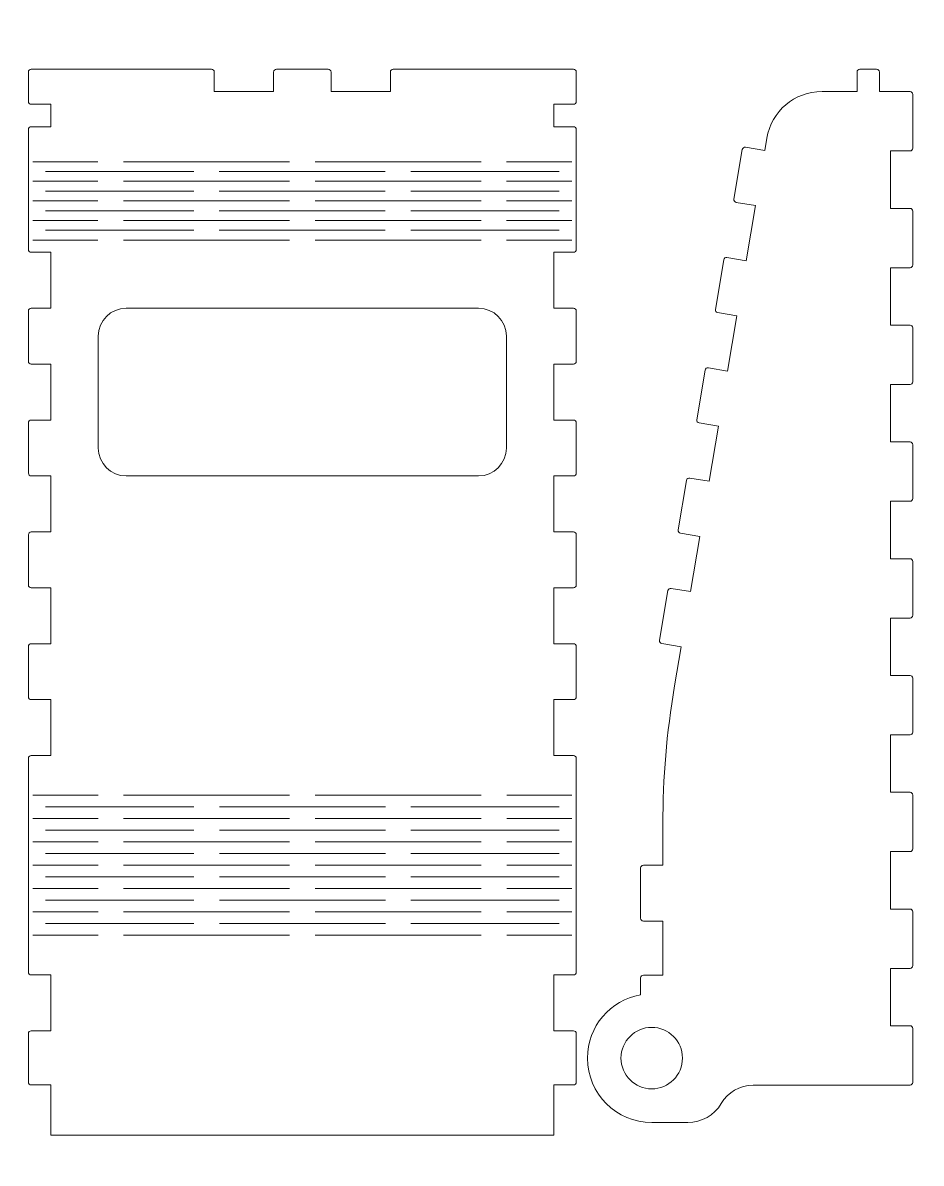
# Model space of a CAD drawing. Header units: millimetres. Extents: x -1099 to 2075, y -1295 to 1553.
# Drawn here: x 1694.4 to 1855.1, y -972.3 to -768.4 of the extents above; entities that cross this region are included whole.
import ezdxf

# ---------------------------------------------------------------- set-up
doc = ezdxf.new("R2010")
doc.units = ezdxf.units.MM
doc.header["$MEASUREMENT"] = 0
doc.layers.add('layer 1', color=7, linetype='Continuous')

msp = doc.modelspace()

# ---------------------------------------------------------------- linework, layer by layer
at = {"layer": 'layer 1', "color": 250, "lineweight": 9}
for points, knots in [([(725, -464.9999), (725, -464.9999), (2075, -464.9999), (2075, -464.9999), (2075, -464.9999), (2075, -464.9999), (2075, -1294.9999), (2075, -1294.9999), (2075, -1294.9999), (2075, -1294.9999), (725, -1294.9999), (725, -1294.9999), (725, -1294.9999), (725, -1294.9999), (725, -464.9999), (725, -464.9999)], [0, 0, 0, 0, 0.2, 0.2, 0.2, 0.2, 0.4, 0.4, 0.4, 0.4, 0.6, 0.6, 0.6, 0.6, 1, 1, 1, 1]), ([(1793.3946, -828.9214), (1793.3946, -829.1963), (1793.1695, -829.4213), (1792.8946, -829.4213), (1792.8946, -829.4213), (1792.8946, -829.4213), (1789.4008, -829.4213), (1789.4008, -829.4213), (1789.4008, -829.4213), (1789.4008, -829.4213), (1789.4006, -839.421), (1789.4006, -839.421), (1789.4006, -839.421), (1789.4006, -839.421), (1792.9012, -839.421), (1792.9012, -839.421), (1792.9012, -839.421), (1793.1766, -839.421), (1793.4012, -839.6461), (1793.4012, -839.9211), (1793.4012, -839.9211), (1793.4012, -839.9211), (1793.3991, -848.921), (1793.3991, -848.921), (1793.3991, -848.921), (1793.3991, -849.1959), (1793.174, -849.4209), (1792.8991, -849.4209), (1792.8991, -849.4209), (1792.8991, -849.4209), (1789.4004, -849.4209), (1789.4004, -849.4209), (1789.4004, -849.4209), (1789.4004, -849.4209), (1789.4002, -859.4207), (1789.4002, -859.4207), (1789.4002, -859.4207), (1789.4002, -859.4207), (1792.8991, -859.4207), (1792.8991, -859.4207), (1792.8991, -859.4207), (1793.1745, -859.4207), (1793.399, -859.6456), (1793.3991, -859.9206), (1793.3991, -859.9206), (1793.3991, -859.9206), (1793.4012, -868.9206), (1793.4012, -868.9206), (1793.4012, -868.9206), (1793.4013, -869.1955), (1793.1761, -869.4207), (1792.9012, -869.4207), (1792.9012, -869.4207), (1792.9012, -869.4207), (1789.3999, -869.4207), (1789.3999, -869.4207), (1789.3999, -869.4207), (1789.3999, -869.4207), (1789.3997, -879.4204), (1789.3997, -879.4204), (1789.3997, -879.4204), (1789.3997, -879.4204), (1792.899, -879.4204), (1792.899, -879.4204), (1792.899, -879.4204), (1793.1744, -879.4204), (1793.399, -879.6456), (1793.399, -879.9204), (1793.399, -879.9204), (1793.399, -879.9204), (1793.399, -888.9202), (1793.399, -888.9202), (1793.399, -888.9202), (1793.399, -889.195), (1793.1738, -889.4202), (1792.899, -889.4202), (1792.899, -889.4202), (1792.899, -889.4202), (1789.3995, -889.4202), (1789.3995, -889.4202), (1789.3995, -889.4202), (1789.3995, -889.4202), (1789.3993, -899.42), (1789.3993, -899.42), (1789.3993, -899.42), (1789.3993, -899.42), (1792.9013, -899.42), (1792.9013, -899.42), (1792.9013, -899.42), (1793.1767, -899.42), (1793.4013, -899.6453), (1793.4013, -899.92), (1793.4013, -899.92), (1793.4013, -899.92), (1793.4013, -938.1443), (1793.4013, -938.1443), (1793.4013, -938.1443), (1793.4013, -938.419), (1793.176, -938.6443), (1792.9013, -938.6443), (1792.9013, -938.6443), (1792.9013, -938.6443), (1789.4013, -938.6443), (1789.4013, -938.6443), (1789.4013, -938.6443), (1789.4013, -938.6443), (1789.4013, -948.6443), (1789.4013, -948.6443), (1789.4013, -948.6443), (1789.4013, -948.6443), (1792.9013, -948.6443), (1792.9013, -948.6443), (1792.9013, -948.6443), (1793.1767, -948.6443), (1793.4013, -948.8693), (1793.4013, -949.1443), (1793.4013, -949.1443), (1793.4013, -949.1443), (1793.4013, -957.811), (1793.4013, -957.811), (1793.4013, -957.811), (1793.4013, -958.086), (1793.1763, -958.311), (1792.9013, -958.311), (1792.9013, -958.311), (1792.9013, -958.311), (1789.4013, -958.311), (1789.4013, -958.311), (1789.4013, -958.311), (1789.4013, -958.311), (1789.4013, -967.311), (1789.4013, -967.311), (1789.4013, -967.311), (1789.4013, -967.311), (1699.4013, -967.311), (1699.4013, -967.311), (1699.4013, -967.311), (1699.4013, -967.311), (1699.4013, -958.311), (1699.4013, -958.311), (1699.4013, -958.311), (1699.4013, -958.311), (1695.9013, -958.311), (1695.9013, -958.311), (1695.9013, -958.311), (1695.6263, -958.311), (1695.4013, -958.0864), (1695.4013, -957.811), (1695.4013, -957.811), (1695.4013, -957.811), (1695.4013, -949.1443), (1695.4013, -949.1443), (1695.4013, -949.1443), (1695.4013, -948.8689), (1695.6259, -948.6443), (1695.9013, -948.6443), (1695.9013, -948.6443), (1695.9013, -948.6443), (1699.4013, -948.6443), (1699.4013, -948.6443), (1699.4013, -948.6443), (1699.4013, -948.6443), (1699.4013, -938.6443), (1699.4013, -938.6443), (1699.4013, -938.6443), (1699.4013, -938.6443), (1695.9013, -938.6443), (1695.9013, -938.6443), (1695.9013, -938.6443), (1695.6264, -938.6443), (1695.4013, -938.4197), (1695.4013, -938.1443), (1695.4013, -938.1443), (1695.4013, -938.1443), (1695.4013, -899.92), (1695.4013, -899.92), (1695.4013, -899.92), (1695.4013, -899.6446), (1695.6259, -899.42), (1695.9013, -899.42), (1695.9013, -899.42), (1695.9013, -899.42), (1699.4052, -899.42), (1699.4052, -899.42), (1699.4052, -899.42), (1699.4052, -899.42), (1699.4048, -889.4202), (1699.4048, -889.4202), (1699.4048, -889.4202), (1699.4048, -889.4202), (1695.9013, -889.4202), (1695.9013, -889.4202), (1695.9013, -889.4202), (1695.6262, -889.4202), (1695.4012, -889.1955), (1695.4013, -888.9201), (1695.4013, -888.9201), (1695.4013, -888.9201), (1695.4033, -879.9204), (1695.4033, -879.9204), (1695.4033, -879.9204), (1695.4034, -879.645), (1695.6279, -879.4205), (1695.9033, -879.4205), (1695.9033, -879.4205), (1695.9033, -879.4205), (1699.4043, -879.4205), (1699.4043, -879.4205), (1699.4043, -879.4205), (1699.4043, -879.4205), (1699.4039, -869.4207), (1699.4039, -869.4207), (1699.4039, -869.4207), (1699.4039, -869.4207), (1695.9014, -869.4207), (1695.9014, -869.4207), (1695.9014, -869.4207), (1695.6262, -869.4207), (1695.4013, -869.196), (1695.4014, -868.9205), (1695.4014, -868.9205), (1695.4014, -868.9205), (1695.4055, -859.9205), (1695.4055, -859.9205), (1695.4055, -859.9205), (1695.4056, -859.6452), (1695.6302, -859.4207), (1695.9055, -859.4207), (1695.9055, -859.4207), (1695.9055, -859.4207), (1699.4035, -859.4207), (1699.4035, -859.4207), (1699.4035, -859.4207), (1699.4035, -859.4207), (1699.4031, -849.4207), (1699.4031, -849.4207), (1699.4031, -849.4207), (1699.4031, -849.4207), (1695.9055, -849.4207), (1695.9055, -849.4207), (1695.9055, -849.4207), (1695.6305, -849.4207), (1695.4055, -849.1962), (1695.4055, -848.9209), (1695.4055, -848.9209), (1695.4055, -848.9209), (1695.4014, -839.9212), (1695.4014, -839.9212), (1695.4014, -839.9212), (1695.4014, -839.6457), (1695.6259, -839.421), (1695.9014, -839.421), (1695.9014, -839.421), (1695.9014, -839.421), (1699.4026, -839.421), (1699.4026, -839.421), (1699.4026, -839.421), (1699.4026, -839.421), (1699.4022, -829.4211), (1699.4022, -829.4211), (1699.4022, -829.4211), (1699.4022, -829.4211), (1695.901, -829.4211), (1695.901, -829.4211), (1695.901, -829.4211), (1695.626, -829.4211), (1695.401, -829.1966), (1695.401, -828.9213), (1695.401, -828.9213), (1695.401, -828.9213), (1695.3969, -819.9216), (1695.3969, -819.9216), (1695.3969, -819.9216), (1695.3969, -819.6461), (1695.6214, -819.4214), (1695.8969, -819.4214), (1695.8969, -819.4214), (1695.8969, -819.4214), (1699.4018, -819.4214), (1699.4018, -819.4214), (1699.4018, -819.4214), (1699.4018, -819.4214), (1699.4013, -809.4212), (1699.4013, -809.4212), (1699.4013, -809.4212), (1699.4013, -809.4212), (1695.9002, -809.4212), (1695.9002, -809.4212), (1695.9002, -809.4212), (1695.6255, -809.4212), (1695.4006, -809.1968), (1695.4002, -808.9221), (1695.4002, -808.9221), (1695.3895, -802.773), (1695.404, -793.6161), (1695.3973, -787.4619), (1695.3973, -787.4619), (1695.3971, -787.1867), (1695.6217, -786.9613), (1695.8973, -786.9613), (1695.8973, -786.9613), (1695.8973, -786.9613), (1699.4, -786.9613), (1699.4, -786.9613), (1699.4, -786.9613), (1699.4, -786.9613), (1699.3977, -782.9611), (1699.3977, -782.9611), (1699.3977, -782.9611), (1699.3977, -782.9611), (1695.9005, -782.9611), (1695.9005, -782.9611), (1695.9005, -782.9611), (1695.626, -782.9611), (1695.4006, -782.7369), (1695.4005, -782.4618), (1695.4005, -782.4618), (1695.4005, -782.4618), (1695.3974, -777.1898), (1695.3974, -777.1898), (1695.3974, -777.1898), (1695.3973, -776.9141), (1695.6217, -776.6891), (1695.8974, -776.6891), (1695.8974, -776.6891), (1695.8974, -776.6891), (1728.1497, -776.6891), (1728.1497, -776.6891), (1728.1497, -776.6891), (1728.4251, -776.6891), (1728.6497, -776.9143), (1728.6497, -777.1891), (1728.6497, -777.1891), (1728.6497, -777.1891), (1728.6497, -780.6893), (1728.6497, -780.6893), (1728.6497, -780.6893), (1728.6497, -780.6893), (1739.267, -780.6893), (1739.267, -780.6893), (1739.267, -780.6893), (1739.267, -780.6893), (1739.267, -777.1891), (1739.267, -777.1891), (1739.267, -777.1891), (1739.267, -776.9137), (1739.4916, -776.6891), (1739.767, -776.6891), (1739.767, -776.6891), (1739.767, -776.6891), (1749.0309, -776.6891), (1749.0309, -776.6891), (1749.0309, -776.6891), (1749.3063, -776.6891), (1749.5309, -776.914), (1749.5309, -777.1891), (1749.5309, -777.1891), (1749.5309, -777.1891), (1749.5309, -780.6893), (1749.5309, -780.6893), (1749.5309, -780.6893), (1749.5309, -780.6893), (1760.1483, -780.6893), (1760.1483, -780.6893), (1760.1483, -780.6893), (1760.1483, -780.6893), (1760.1483, -777.1891), (1760.1483, -777.1891), (1760.1483, -777.1891), (1760.1483, -776.9137), (1760.3729, -776.6891), (1760.6483, -776.6891), (1760.6483, -776.6891), (1760.6483, -776.6891), (1792.8964, -776.6891), (1792.8964, -776.6891), (1792.8964, -776.6891), (1793.172, -776.6891), (1793.3964, -776.9146), (1793.3964, -777.1895), (1793.3964, -777.1895), (1793.3964, -777.1895), (1793.3949, -782.4615), (1793.3949, -782.4615), (1793.3949, -782.4615), (1793.3949, -782.7359), (1793.1693, -782.9611), (1792.8949, -782.9611), (1792.8949, -782.9611), (1792.8949, -782.9611), (1789.3963, -782.9611), (1789.3963, -782.9611), (1789.3963, -782.9611), (1789.3963, -782.9611), (1789.3952, -786.9613), (1789.3952, -786.9613), (1789.3952, -786.9613), (1789.3952, -786.9613), (1792.8965, -786.9613), (1792.8965, -786.9613), (1792.8965, -786.9613), (1793.172, -786.9613), (1793.3966, -787.1868), (1793.3965, -787.4616), (1793.3965, -787.4616), (1793.3937, -793.6154), (1793.4, -802.7707), (1793.395, -808.9218), (1793.395, -808.9218), (1793.3948, -809.1963), (1793.1697, -809.4213), (1792.895, -809.4213), (1792.895, -809.4213), (1792.895, -809.4213), (1789.4013, -809.4213), (1789.4013, -809.4213), (1789.4013, -809.4213), (1789.4013, -809.4213), (1789.4011, -819.4214), (1789.4011, -819.4214), (1789.4011, -819.4214), (1789.4011, -819.4214), (1792.8967, -819.4214), (1792.8967, -819.4214), (1792.8967, -819.4214), (1793.1721, -819.4214), (1793.3967, -819.6465), (1793.3967, -819.9215), (1793.3967, -819.9215), (1793.3967, -819.9215), (1793.3946, -828.9214), (1793.3946, -828.9214)], [0, 0, 0, 0, 0.00917431, 0.00917431, 0.00917431, 0.00917431, 0.01834862, 0.01834862, 0.01834862, 0.01834862, 0.02752294, 0.02752294, 0.02752294, 0.02752294, 0.03669725, 0.03669725, 0.03669725, 0.03669725, 0.04587156, 0.04587156, 0.04587156, 0.04587156, 0.05504587, 0.05504587, 0.05504587, 0.05504587, 0.06422018, 0.06422018, 0.06422018, 0.06422018, 0.0733945, 0.0733945, 0.0733945, 0.0733945, 0.08256881, 0.08256881, 0.08256881, 0.08256881, 0.09174312, 0.09174312, 0.09174312, 0.09174312, 0.10091743, 0.10091743, 0.10091743, 0.10091743, 0.11009174, 0.11009174, 0.11009174, 0.11009174, 0.11926606, 0.11926606, 0.11926606, 0.11926606, 0.12844037, 0.12844037, 0.12844037, 0.12844037, 0.13761468, 0.13761468, 0.13761468, 0.13761468, 0.14678899, 0.14678899, 0.14678899, 0.14678899, 0.1559633, 0.1559633, 0.1559633, 0.1559633, 0.16513761, 0.16513761, 0.16513761, 0.16513761, 0.17431193, 0.17431193, 0.17431193, 0.17431193, 0.18348624, 0.18348624, 0.18348624, 0.18348624, 0.19266055, 0.19266055, 0.19266055, 0.19266055, 0.20183486, 0.20183486, 0.20183486, 0.20183486, 0.21100917, 0.21100917, 0.21100917, 0.21100917, 0.22018349, 0.22018349, 0.22018349, 0.22018349, 0.2293578, 0.2293578, 0.2293578, 0.2293578, 0.23853211, 0.23853211, 0.23853211, 0.23853211, 0.24770642, 0.24770642, 0.24770642, 0.24770642, 0.25688073, 0.25688073, 0.25688073, 0.25688073, 0.26605505, 0.26605505, 0.26605505, 0.26605505, 0.27522936, 0.27522936, 0.27522936, 0.27522936, 0.28440367, 0.28440367, 0.28440367, 0.28440367, 0.29357798, 0.29357798, 0.29357798, 0.29357798, 0.30275229, 0.30275229, 0.30275229, 0.30275229, 0.31192661, 0.31192661, 0.31192661, 0.31192661, 0.32110092, 0.32110092, 0.32110092, 0.32110092, 0.33027523, 0.33027523, 0.33027523, 0.33027523, 0.33944954, 0.33944954, 0.33944954, 0.33944954, 0.34862385, 0.34862385, 0.34862385, 0.34862385, 0.35779817, 0.35779817, 0.35779817, 0.35779817, 0.36697248, 0.36697248, 0.36697248, 0.36697248, 0.37614679, 0.37614679, 0.37614679, 0.37614679, 0.3853211, 0.3853211, 0.3853211, 0.3853211, 0.39449541, 0.39449541, 0.39449541, 0.39449541, 0.40366972, 0.40366972, 0.40366972, 0.40366972, 0.41284404, 0.41284404, 0.41284404, 0.41284404, 0.42201835, 0.42201835, 0.42201835, 0.42201835, 0.43119266, 0.43119266, 0.43119266, 0.43119266, 0.44036697, 0.44036697, 0.44036697, 0.44036697, 0.44954128, 0.44954128, 0.44954128, 0.44954128, 0.4587156, 0.4587156, 0.4587156, 0.4587156, 0.46788991, 0.46788991, 0.46788991, 0.46788991, 0.47706422, 0.47706422, 0.47706422, 0.47706422, 0.48623853, 0.48623853, 0.48623853, 0.48623853, 0.49541284, 0.49541284, 0.49541284, 0.49541284, 0.50458716, 0.50458716, 0.50458716, 0.50458716, 0.51376147, 0.51376147, 0.51376147, 0.51376147, 0.52293578, 0.52293578, 0.52293578, 0.52293578, 0.53211009, 0.53211009, 0.53211009, 0.53211009, 0.5412844, 0.5412844, 0.5412844, 0.5412844, 0.55045872, 0.55045872, 0.55045872, 0.55045872, 0.55963303, 0.55963303, 0.55963303, 0.55963303, 0.56880734, 0.56880734, 0.56880734, 0.56880734, 0.57798165, 0.57798165, 0.57798165, 0.57798165, 0.58715596, 0.58715596, 0.58715596, 0.58715596, 0.59633028, 0.59633028, 0.59633028, 0.59633028, 0.60550459, 0.60550459, 0.60550459, 0.60550459, 0.6146789, 0.6146789, 0.6146789, 0.6146789, 0.62385321, 0.62385321, 0.62385321, 0.62385321, 0.63302752, 0.63302752, 0.63302752, 0.63302752, 0.64220183, 0.64220183, 0.64220183, 0.64220183, 0.65137615, 0.65137615, 0.65137615, 0.65137615, 0.66055046, 0.66055046, 0.66055046, 0.66055046, 0.66972477, 0.66972477, 0.66972477, 0.66972477, 0.67889908, 0.67889908, 0.67889908, 0.67889908, 0.68807339, 0.68807339, 0.68807339, 0.68807339, 0.69724771, 0.69724771, 0.69724771, 0.69724771, 0.70642202, 0.70642202, 0.70642202, 0.70642202, 0.71559633, 0.71559633, 0.71559633, 0.71559633, 0.72477064, 0.72477064, 0.72477064, 0.72477064, 0.73394495, 0.73394495, 0.73394495, 0.73394495, 0.74311927, 0.74311927, 0.74311927, 0.74311927, 0.75229358, 0.75229358, 0.75229358, 0.75229358, 0.76146789, 0.76146789, 0.76146789, 0.76146789, 0.7706422, 0.7706422, 0.7706422, 0.7706422, 0.77981651, 0.77981651, 0.77981651, 0.77981651, 0.78899083, 0.78899083, 0.78899083, 0.78899083, 0.79816514, 0.79816514, 0.79816514, 0.79816514, 0.80733945, 0.80733945, 0.80733945, 0.80733945, 0.81651376, 0.81651376, 0.81651376, 0.81651376, 0.82568807, 0.82568807, 0.82568807, 0.82568807, 0.83486239, 0.83486239, 0.83486239, 0.83486239, 0.8440367, 0.8440367, 0.8440367, 0.8440367, 0.85321101, 0.85321101, 0.85321101, 0.85321101, 0.86238532, 0.86238532, 0.86238532, 0.86238532, 0.87155963, 0.87155963, 0.87155963, 0.87155963, 0.88073394, 0.88073394, 0.88073394, 0.88073394, 0.88990826, 0.88990826, 0.88990826, 0.88990826, 0.89908257, 0.89908257, 0.89908257, 0.89908257, 0.90825688, 0.90825688, 0.90825688, 0.90825688, 0.91743119, 0.91743119, 0.91743119, 0.91743119, 0.9266055, 0.9266055, 0.9266055, 0.9266055, 0.93577982, 0.93577982, 0.93577982, 0.93577982, 0.94495413, 0.94495413, 0.94495413, 0.94495413, 0.95412844, 0.95412844, 0.95412844, 0.95412844, 0.96330275, 0.96330275, 0.96330275, 0.96330275, 0.97247706, 0.97247706, 0.97247706, 0.97247706, 0.98165138, 0.98165138, 0.98165138, 0.98165138, 1, 1, 1, 1]), ([(1818.821, -840.5197), (1818.821, -840.5197), (1817.1512, -850.3804), (1817.1512, -850.3804), (1817.1512, -850.3804), (1817.1512, -850.3804), (1813.7055, -849.799), (1813.7055, -849.799), (1813.7055, -849.799), (1813.4339, -849.7532), (1813.1749, -849.9373), (1813.1292, -850.209), (1813.1292, -850.209), (1813.1292, -850.209), (1811.6354, -859.0837), (1811.6354, -859.0837), (1811.6354, -859.0837), (1811.5898, -859.3551), (1811.7737, -859.614), (1812.0452, -859.6598), (1812.0452, -859.6598), (1812.0452, -859.6598), (1815.4912, -860.2411), (1815.4912, -860.2411), (1815.4912, -860.2411), (1815.4912, -860.2411), (1813.8314, -870.1021), (1813.8314, -870.1021), (1813.8314, -870.1021), (1813.8314, -870.1021), (1810.3753, -869.5202), (1810.3753, -869.5202), (1810.3753, -869.5202), (1810.1038, -869.4745), (1809.8449, -869.6587), (1809.7992, -869.9303), (1809.7992, -869.9303), (1809.7992, -869.9303), (1808.3054, -878.805), (1808.3054, -878.805), (1808.3054, -878.805), (1808.2598, -879.0764), (1808.4439, -879.3353), (1808.7154, -879.381), (1808.7154, -879.381), (1808.7154, -879.381), (1812.1712, -879.9631), (1812.1712, -879.9631), (1812.1712, -879.9631), (1812.1712, -879.9631), (1810.9912, -886.9784), (1810.9912, -886.9784), (1810.9912, -886.9784), (1809.5312, -895.6384), (1808.901, -903.1263), (1808.901, -911.9084), (1808.901, -911.9084), (1808.901, -911.9084), (1808.901, -919.0227), (1808.901, -919.0227), (1808.901, -919.0227), (1808.901, -919.0227), (1805.4014, -919.0227), (1805.4014, -919.0227), (1805.4014, -919.0227), (1805.1261, -919.0227), (1804.9014, -919.2474), (1804.9014, -919.5227), (1804.9014, -919.5227), (1804.9014, -919.5227), (1804.9014, -928.5228), (1804.9014, -928.5228), (1804.9014, -928.5228), (1804.9014, -928.7981), (1805.126, -929.0228), (1805.4014, -929.0228), (1805.4014, -929.0228), (1805.4014, -929.0228), (1808.901, -929.0226), (1808.901, -929.0226), (1808.901, -929.0226), (1808.901, -929.0226), (1808.901, -938.6893), (1808.901, -938.6893), (1808.901, -938.6893), (1808.901, -938.6893), (1805.4014, -938.6894), (1805.4014, -938.6894), (1805.4014, -938.6894), (1805.1261, -938.6894), (1804.9014, -938.9141), (1804.9014, -939.1894), (1804.9014, -939.1894), (1804.9014, -939.1894), (1804.9012, -942.1969), (1804.9012, -942.1969), (1804.9012, -942.1969), (1799.5014, -943.1438), (1795.4012, -947.8549), (1795.4012, -953.5228), (1795.4012, -953.5228), (1795.4012, -959.8729), (1800.5512, -965.0228), (1806.9012, -965.0228), (1806.9012, -965.0228), (1806.9012, -965.0228), (1813.3414, -965.0228), (1813.3414, -965.0228), (1813.3414, -965.0228), (1815.8712, -965.0229), (1818.0412, -963.7897), (1819.3412, -961.6175), (1819.3412, -961.6175), (1820.5112, -959.6682), (1822.6411, -958.356), (1825.0711, -958.356), (1825.0711, -958.356), (1825.0711, -958.356), (1853.1013, -958.3561), (1853.1013, -958.3561), (1853.1013, -958.3561), (1853.3767, -958.3561), (1853.6013, -958.1315), (1853.6013, -957.8561), (1853.6013, -957.8561), (1853.6013, -957.8561), (1853.6013, -948.2388), (1853.6013, -948.2388), (1853.6013, -948.2388), (1853.6013, -947.9634), (1853.3765, -947.7388), (1853.1013, -947.7388), (1853.1013, -947.7388), (1853.1013, -947.7388), (1849.6013, -947.7388), (1849.6013, -947.7388), (1849.6013, -947.7388), (1849.6013, -947.7388), (1849.6013, -937.4753), (1849.6013, -937.4753), (1849.6013, -937.4753), (1849.6013, -937.4753), (1853.1013, -937.4754), (1853.1013, -937.4754), (1853.1013, -937.4754), (1853.3767, -937.4754), (1853.6013, -937.2508), (1853.6013, -936.9754), (1853.6013, -936.9754), (1853.6013, -936.9754), (1853.6013, -927.3576), (1853.6013, -927.3576), (1853.6013, -927.3576), (1853.6013, -927.0822), (1853.3766, -926.8576), (1853.1013, -926.8576), (1853.1013, -926.8576), (1853.1013, -926.8576), (1849.6013, -926.8577), (1849.6013, -926.8577), (1849.6013, -926.8577), (1849.6013, -926.8577), (1849.6013, -916.5942), (1849.6013, -916.5942), (1849.6013, -916.5942), (1849.6013, -916.5942), (1853.1013, -916.5942), (1853.1013, -916.5942), (1853.1013, -916.5942), (1853.3767, -916.5942), (1853.6013, -916.3696), (1853.6013, -916.0942), (1853.6013, -916.0942), (1853.6013, -916.0942), (1853.6013, -906.4765), (1853.6013, -906.4765), (1853.6013, -906.4765), (1853.6013, -906.2011), (1853.3766, -905.9765), (1853.1013, -905.9765), (1853.1013, -905.9765), (1853.1013, -905.9765), (1849.6013, -905.9767), (1849.6013, -905.9767), (1849.6013, -905.9767), (1849.6013, -905.9767), (1849.6013, -895.7131), (1849.6013, -895.7131), (1849.6013, -895.7131), (1849.6013, -895.7131), (1853.1013, -895.7131), (1853.1013, -895.7131), (1853.1013, -895.7131), (1853.3767, -895.7131), (1853.6013, -895.4885), (1853.6013, -895.2131), (1853.6013, -895.2131), (1853.6013, -895.2131), (1853.6013, -885.5953), (1853.6013, -885.5953), (1853.6013, -885.5953), (1853.6013, -885.3199), (1853.3765, -885.0953), (1853.1013, -885.0953), (1853.1013, -885.0953), (1853.1013, -885.0953), (1849.6013, -885.0953), (1849.6013, -885.0953), (1849.6013, -885.0953), (1849.6013, -885.0953), (1849.6013, -874.8319), (1849.6013, -874.8319), (1849.6013, -874.8319), (1849.6013, -874.8319), (1853.1013, -874.8318), (1853.1013, -874.8318), (1853.1013, -874.8318), (1853.3767, -874.8318), (1853.6013, -874.6072), (1853.6013, -874.3318), (1853.6013, -874.3318), (1853.6013, -874.3318), (1853.6013, -864.7142), (1853.6013, -864.7142), (1853.6013, -864.7142), (1853.6013, -864.4388), (1853.3766, -864.2142), (1853.1013, -864.2142), (1853.1013, -864.2142), (1853.1013, -864.2142), (1849.6013, -864.2141), (1849.6013, -864.2141), (1849.6013, -864.2141), (1849.6013, -864.2141), (1849.6013, -853.9507), (1849.6013, -853.9507), (1849.6013, -853.9507), (1849.6013, -853.9507), (1853.1013, -853.9509), (1853.1013, -853.9509), (1853.1013, -853.9509), (1853.3767, -853.9509), (1853.6013, -853.7263), (1853.6013, -853.4509), (1853.6013, -853.4509), (1853.6013, -853.4509), (1853.6013, -843.8329), (1853.6013, -843.8329), (1853.6013, -843.8329), (1853.6013, -843.5575), (1853.3765, -843.3329), (1853.1013, -843.3329), (1853.1013, -843.3329), (1853.1013, -843.3329), (1849.6013, -843.3329), (1849.6013, -843.3329), (1849.6013, -843.3329), (1849.6013, -843.3329), (1849.6013, -833.0695), (1849.6013, -833.0695), (1849.6013, -833.0695), (1849.6013, -833.0695), (1853.1013, -833.0695), (1853.1013, -833.0695), (1853.1013, -833.0695), (1853.3767, -833.0695), (1853.6013, -832.8449), (1853.6013, -832.5695), (1853.6013, -832.5695), (1853.6013, -832.5695), (1853.6013, -822.9519), (1853.6013, -822.9519), (1853.6013, -822.9519), (1853.6013, -822.6765), (1853.3765, -822.4519), (1853.1013, -822.4519), (1853.1013, -822.4519), (1853.1013, -822.4519), (1849.6013, -822.4519), (1849.6013, -822.4519), (1849.6013, -822.4519), (1849.6013, -822.4519), (1849.6013, -812.1883), (1849.6013, -812.1883), (1849.6013, -812.1883), (1849.6013, -812.1883), (1853.1013, -812.1882), (1853.1013, -812.1882), (1853.1013, -812.1882), (1853.3767, -812.1882), (1853.6013, -811.9636), (1853.6013, -811.6882), (1853.6013, -811.6882), (1853.6013, -811.6882), (1853.6013, -802.0706), (1853.6013, -802.0706), (1853.6013, -802.0706), (1853.6013, -801.7952), (1853.3766, -801.5706), (1853.1013, -801.5706), (1853.1013, -801.5706), (1853.1013, -801.5706), (1849.6013, -801.5708), (1849.6013, -801.5708), (1849.6013, -801.5708), (1849.6013, -801.5708), (1849.6013, -791.3072), (1849.6013, -791.3072), (1849.6013, -791.3072), (1849.6013, -791.3072), (1853.1013, -791.3073), (1853.1013, -791.3073), (1853.1013, -791.3073), (1853.3767, -791.3073), (1853.6013, -791.0827), (1853.6013, -790.8073), (1853.6013, -790.8073), (1853.6013, -790.8073), (1853.6013, -781.1893), (1853.6013, -781.1893), (1853.6013, -781.1893), (1853.6013, -780.9139), (1853.3763, -780.6893), (1853.1013, -780.6893), (1853.1013, -780.6893), (1853.1013, -780.6893), (1847.6311, -780.6893), (1847.6311, -780.6893), (1847.6311, -780.6893), (1847.6311, -780.6893), (1847.6311, -777.1891), (1847.6311, -777.1891), (1847.6311, -777.1891), (1847.6311, -776.9137), (1847.4063, -776.6891), (1847.1311, -776.6891), (1847.1311, -776.6891), (1847.1311, -776.6891), (1844.1313, -776.6893), (1844.1313, -776.6893), (1844.1313, -776.6893), (1843.8562, -776.6893), (1843.6313, -776.9142), (1843.6313, -777.1893), (1843.6313, -777.1893), (1843.6313, -777.1893), (1843.6313, -780.6894), (1843.6313, -780.6894), (1843.6313, -780.6894), (1843.6313, -780.6894), (1837.3611, -780.6893), (1837.3611, -780.6893), (1837.3611, -780.6893), (1832.4315, -780.6892), (1828.3111, -784.1735), (1827.4913, -789.0273), (1827.4913, -789.0273), (1827.4913, -789.0273), (1827.1311, -791.2157), (1827.1311, -791.2157), (1827.1311, -791.2157), (1827.1311, -791.2157), (1823.6753, -790.6341), (1823.6753, -790.6341), (1823.6753, -790.6341), (1823.4039, -790.5884), (1823.145, -790.7726), (1823.0993, -791.0441), (1823.0993, -791.0441), (1823.0993, -791.0441), (1821.6053, -799.919), (1821.6053, -799.919), (1821.6053, -799.919), (1821.5597, -800.1904), (1821.7436, -800.4492), (1822.0151, -800.495), (1822.0151, -800.495), (1822.0151, -800.495), (1825.4613, -801.0767), (1825.4613, -801.0767), (1825.4613, -801.0767), (1825.4613, -801.0767), (1823.8011, -810.9375), (1823.8011, -810.9375), (1823.8011, -810.9375), (1823.8011, -810.9375), (1820.3552, -810.3557), (1820.3552, -810.3557), (1820.3552, -810.3557), (1820.0838, -810.3099), (1819.8249, -810.4938), (1819.7789, -810.7653), (1819.7789, -810.7653), (1819.7789, -810.7653), (1818.276, -819.6399), (1818.276, -819.6399), (1818.276, -819.6399), (1818.2301, -819.9116), (1818.4142, -820.1707), (1818.686, -820.2165), (1818.686, -820.2165), (1818.686, -820.2165), (1822.1411, -820.7982), (1822.1411, -820.7982), (1822.1411, -820.7982), (1822.1411, -820.7982), (1820.4812, -830.659), (1820.4812, -830.659), (1820.4812, -830.659), (1820.4812, -830.659), (1817.0255, -830.0773), (1817.0255, -830.0773), (1817.0255, -830.0773), (1816.754, -830.0316), (1816.495, -830.2159), (1816.4494, -830.4873), (1816.4494, -830.4873), (1816.4494, -830.4873), (1814.9556, -839.3621), (1814.9556, -839.3621), (1814.9556, -839.3621), (1814.91, -839.6336), (1815.0941, -839.8926), (1815.3657, -839.9382), (1815.3657, -839.9382), (1815.3657, -839.9382), (1818.821, -840.5197), (1818.821, -840.5197)], [0, 0, 0, 0, 0.00925926, 0.00925926, 0.00925926, 0.00925926, 0.01851852, 0.01851852, 0.01851852, 0.01851852, 0.02777778, 0.02777778, 0.02777778, 0.02777778, 0.03703704, 0.03703704, 0.03703704, 0.03703704, 0.0462963, 0.0462963, 0.0462963, 0.0462963, 0.05555556, 0.05555556, 0.05555556, 0.05555556, 0.06481481, 0.06481481, 0.06481481, 0.06481481, 0.07407407, 0.07407407, 0.07407407, 0.07407407, 0.08333333, 0.08333333, 0.08333333, 0.08333333, 0.09259259, 0.09259259, 0.09259259, 0.09259259, 0.10185185, 0.10185185, 0.10185185, 0.10185185, 0.11111111, 0.11111111, 0.11111111, 0.11111111, 0.12037037, 0.12037037, 0.12037037, 0.12037037, 0.12962963, 0.12962963, 0.12962963, 0.12962963, 0.13888889, 0.13888889, 0.13888889, 0.13888889, 0.14814815, 0.14814815, 0.14814815, 0.14814815, 0.15740741, 0.15740741, 0.15740741, 0.15740741, 0.16666667, 0.16666667, 0.16666667, 0.16666667, 0.17592593, 0.17592593, 0.17592593, 0.17592593, 0.18518519, 0.18518519, 0.18518519, 0.18518519, 0.19444444, 0.19444444, 0.19444444, 0.19444444, 0.2037037, 0.2037037, 0.2037037, 0.2037037, 0.21296296, 0.21296296, 0.21296296, 0.21296296, 0.22222222, 0.22222222, 0.22222222, 0.22222222, 0.23148148, 0.23148148, 0.23148148, 0.23148148, 0.24074074, 0.24074074, 0.24074074, 0.24074074, 0.25, 0.25, 0.25, 0.25, 0.25925926, 0.25925926, 0.25925926, 0.25925926, 0.26851852, 0.26851852, 0.26851852, 0.26851852, 0.27777778, 0.27777778, 0.27777778, 0.27777778, 0.28703704, 0.28703704, 0.28703704, 0.28703704, 0.2962963, 0.2962963, 0.2962963, 0.2962963, 0.30555556, 0.30555556, 0.30555556, 0.30555556, 0.31481481, 0.31481481, 0.31481481, 0.31481481, 0.32407407, 0.32407407, 0.32407407, 0.32407407, 0.33333333, 0.33333333, 0.33333333, 0.33333333, 0.34259259, 0.34259259, 0.34259259, 0.34259259, 0.35185185, 0.35185185, 0.35185185, 0.35185185, 0.36111111, 0.36111111, 0.36111111, 0.36111111, 0.37037037, 0.37037037, 0.37037037, 0.37037037, 0.37962963, 0.37962963, 0.37962963, 0.37962963, 0.38888889, 0.38888889, 0.38888889, 0.38888889, 0.39814815, 0.39814815, 0.39814815, 0.39814815, 0.40740741, 0.40740741, 0.40740741, 0.40740741, 0.41666667, 0.41666667, 0.41666667, 0.41666667, 0.42592593, 0.42592593, 0.42592593, 0.42592593, 0.43518519, 0.43518519, 0.43518519, 0.43518519, 0.44444444, 0.44444444, 0.44444444, 0.44444444, 0.4537037, 0.4537037, 0.4537037, 0.4537037, 0.46296296, 0.46296296, 0.46296296, 0.46296296, 0.47222222, 0.47222222, 0.47222222, 0.47222222, 0.48148148, 0.48148148, 0.48148148, 0.48148148, 0.49074074, 0.49074074, 0.49074074, 0.49074074, 0.5, 0.5, 0.5, 0.5, 0.50925926, 0.50925926, 0.50925926, 0.50925926, 0.51851852, 0.51851852, 0.51851852, 0.51851852, 0.52777778, 0.52777778, 0.52777778, 0.52777778, 0.53703704, 0.53703704, 0.53703704, 0.53703704, 0.5462963, 0.5462963, 0.5462963, 0.5462963, 0.55555556, 0.55555556, 0.55555556, 0.55555556, 0.56481481, 0.56481481, 0.56481481, 0.56481481, 0.57407407, 0.57407407, 0.57407407, 0.57407407, 0.58333333, 0.58333333, 0.58333333, 0.58333333, 0.59259259, 0.59259259, 0.59259259, 0.59259259, 0.60185185, 0.60185185, 0.60185185, 0.60185185, 0.61111111, 0.61111111, 0.61111111, 0.61111111, 0.62037037, 0.62037037, 0.62037037, 0.62037037, 0.62962963, 0.62962963, 0.62962963, 0.62962963, 0.63888889, 0.63888889, 0.63888889, 0.63888889, 0.64814815, 0.64814815, 0.64814815, 0.64814815, 0.65740741, 0.65740741, 0.65740741, 0.65740741, 0.66666667, 0.66666667, 0.66666667, 0.66666667, 0.67592593, 0.67592593, 0.67592593, 0.67592593, 0.68518519, 0.68518519, 0.68518519, 0.68518519, 0.69444444, 0.69444444, 0.69444444, 0.69444444, 0.7037037, 0.7037037, 0.7037037, 0.7037037, 0.71296296, 0.71296296, 0.71296296, 0.71296296, 0.72222222, 0.72222222, 0.72222222, 0.72222222, 0.73148148, 0.73148148, 0.73148148, 0.73148148, 0.74074074, 0.74074074, 0.74074074, 0.74074074, 0.75, 0.75, 0.75, 0.75, 0.75925926, 0.75925926, 0.75925926, 0.75925926, 0.76851852, 0.76851852, 0.76851852, 0.76851852, 0.77777778, 0.77777778, 0.77777778, 0.77777778, 0.78703704, 0.78703704, 0.78703704, 0.78703704, 0.7962963, 0.7962963, 0.7962963, 0.7962963, 0.80555556, 0.80555556, 0.80555556, 0.80555556, 0.81481481, 0.81481481, 0.81481481, 0.81481481, 0.82407407, 0.82407407, 0.82407407, 0.82407407, 0.83333333, 0.83333333, 0.83333333, 0.83333333, 0.84259259, 0.84259259, 0.84259259, 0.84259259, 0.85185185, 0.85185185, 0.85185185, 0.85185185, 0.86111111, 0.86111111, 0.86111111, 0.86111111, 0.87037037, 0.87037037, 0.87037037, 0.87037037, 0.87962963, 0.87962963, 0.87962963, 0.87962963, 0.88888889, 0.88888889, 0.88888889, 0.88888889, 0.89814815, 0.89814815, 0.89814815, 0.89814815, 0.90740741, 0.90740741, 0.90740741, 0.90740741, 0.91666667, 0.91666667, 0.91666667, 0.91666667, 0.92592593, 0.92592593, 0.92592593, 0.92592593, 0.93518519, 0.93518519, 0.93518519, 0.93518519, 0.94444444, 0.94444444, 0.94444444, 0.94444444, 0.9537037, 0.9537037, 0.9537037, 0.9537037, 0.96296296, 0.96296296, 0.96296296, 0.96296296, 0.97222222, 0.97222222, 0.97222222, 0.97222222, 0.98148148, 0.98148148, 0.98148148, 0.98148148, 1, 1, 1, 1]), ([(1707.901, -824.4214), (1707.901, -821.6675), (1710.1471, -819.4214), (1712.901, -819.4214), (1712.901, -819.4214), (1712.901, -819.4214), (1775.901, -819.4214), (1775.901, -819.4214), (1775.901, -819.4214), (1778.6549, -819.4214), (1780.901, -821.6685), (1780.901, -824.4214), (1780.901, -824.4214), (1780.901, -824.4214), (1780.901, -844.4214), (1780.901, -844.4214), (1780.901, -844.4214), (1780.901, -847.1743), (1778.6539, -849.4214), (1775.901, -849.4214), (1775.901, -849.4214), (1775.901, -849.4214), (1712.901, -849.4214), (1712.901, -849.4214), (1712.901, -849.4214), (1710.1481, -849.4214), (1707.901, -847.1753), (1707.901, -844.4214), (1707.901, -844.4214), (1707.901, -844.4214), (1707.901, -824.4214), (1707.901, -824.4214)], [0, 0, 0, 0, 0.11111111, 0.11111111, 0.11111111, 0.11111111, 0.22222222, 0.22222222, 0.22222222, 0.22222222, 0.33333333, 0.33333333, 0.33333333, 0.33333333, 0.44444444, 0.44444444, 0.44444444, 0.44444444, 0.55555556, 0.55555556, 0.55555556, 0.55555556, 0.66666667, 0.66666667, 0.66666667, 0.66666667, 0.77777778, 0.77777778, 0.77777778, 0.77777778, 1, 1, 1, 1]), ([(1806.9012, -948.0228), (1803.8642, -948.0228), (1801.401, -950.4858), (1801.4012, -953.523), (1801.4012, -953.523), (1801.4012, -956.5599), (1803.8642, -959.0228), (1806.9012, -959.0229), (1806.9012, -959.0229), (1809.9384, -959.0228), (1812.4012, -956.5597), (1812.4012, -953.5228), (1812.4012, -953.5228), (1812.4012, -950.4858), (1809.9384, -948.0227), (1806.9012, -948.0228)], [0, 0, 0, 0, 0.2, 0.2, 0.2, 0.2, 0.4, 0.4, 0.4, 0.4, 0.6, 0.6, 0.6, 0.6, 1, 1, 1, 1])]:
    msp.add_open_spline(points, degree=3, knots=knots, dxfattribs=at)
at = {"layer": 'layer 1', "color": 225, "lineweight": 9}
for points in [[(1707.8465, -793.2334), (1707.8465, -793.2334), (1696.1964, -793.2334), (1696.1964, -793.2334)], [(1742.1119, -793.2334), (1742.1119, -793.2334), (1712.4153, -793.2334), (1712.4153, -793.2334)], [(1776.3775, -793.2334), (1776.3775, -793.2334), (1746.6808, -793.2334), (1746.6808, -793.2334)], [(1792.5966, -793.2334), (1792.5966, -793.2334), (1780.9462, -793.2334), (1780.9462, -793.2334)], [(1724.9794, -794.9834), (1724.9794, -794.9834), (1698.4809, -794.9834), (1698.4809, -794.9834)], [(1759.2449, -794.9834), (1759.2449, -794.9834), (1729.5481, -794.9834), (1729.5481, -794.9834)], [(1790.3122, -794.9834), (1790.3122, -794.9834), (1763.8135, -794.9834), (1763.8135, -794.9834)], [(1707.8465, -796.7334), (1707.8465, -796.7334), (1696.1964, -796.7334), (1696.1964, -796.7334)], [(1742.1119, -796.7334), (1742.1119, -796.7334), (1712.4153, -796.7334), (1712.4153, -796.7334)], [(1776.3775, -796.7334), (1776.3775, -796.7334), (1746.6808, -796.7334), (1746.6808, -796.7334)], [(1792.5966, -796.7334), (1792.5966, -796.7334), (1780.9462, -796.7334), (1780.9462, -796.7334)], [(1724.9794, -798.4833), (1724.9794, -798.4833), (1698.4809, -798.4833), (1698.4809, -798.4833)], [(1759.2449, -798.4833), (1759.2449, -798.4833), (1729.5481, -798.4833), (1729.5481, -798.4833)], [(1790.3122, -798.4833), (1790.3122, -798.4833), (1763.8135, -798.4833), (1763.8135, -798.4833)], [(1707.8465, -800.2333), (1707.8465, -800.2333), (1696.1964, -800.2333), (1696.1964, -800.2333)], [(1742.1119, -800.2333), (1742.1119, -800.2333), (1712.4153, -800.2333), (1712.4153, -800.2333)], [(1776.3775, -800.2333), (1776.3775, -800.2333), (1746.6808, -800.2333), (1746.6808, -800.2333)], [(1792.5966, -800.2333), (1792.5966, -800.2333), (1780.9462, -800.2333), (1780.9462, -800.2333)], [(1724.9794, -801.9834), (1724.9794, -801.9834), (1698.4809, -801.9834), (1698.4809, -801.9834)], [(1759.2449, -801.9834), (1759.2449, -801.9834), (1729.5481, -801.9834), (1729.5481, -801.9834)], [(1790.3122, -801.9834), (1790.3122, -801.9834), (1763.8135, -801.9834), (1763.8135, -801.9834)], [(1707.8465, -803.7333), (1707.8465, -803.7333), (1696.1964, -803.7333), (1696.1964, -803.7333)], [(1724.9794, -805.4833), (1724.9794, -805.4833), (1698.4809, -805.4833), (1698.4809, -805.4833)], [(1742.1119, -803.7333), (1742.1119, -803.7333), (1712.4153, -803.7333), (1712.4153, -803.7333)], [(1759.2449, -805.4833), (1759.2449, -805.4833), (1729.5481, -805.4833), (1729.5481, -805.4833)], [(1776.3775, -803.7333), (1776.3775, -803.7333), (1746.6808, -803.7333), (1746.6808, -803.7333)], [(1790.3122, -805.4833), (1790.3122, -805.4833), (1763.8135, -805.4833), (1763.8135, -805.4833)], [(1792.5966, -803.7333), (1792.5966, -803.7333), (1780.9462, -803.7333), (1780.9462, -803.7333)], [(1707.8465, -807.2333), (1707.8465, -807.2333), (1696.1964, -807.2333), (1696.1964, -807.2333)], [(1742.1119, -807.2333), (1742.1119, -807.2333), (1712.4153, -807.2333), (1712.4153, -807.2333)], [(1776.3775, -807.2333), (1776.3775, -807.2333), (1746.6808, -807.2333), (1746.6808, -807.2333)], [(1792.5966, -807.2333), (1792.5966, -807.2333), (1780.9462, -807.2333), (1780.9462, -807.2333)], [(1707.8511, -906.5301), (1707.8511, -906.5301), (1696.201, -906.5301), (1696.201, -906.5301)], [(1742.1164, -906.5301), (1742.1164, -906.5301), (1712.42, -906.5301), (1712.42, -906.5301)], [(1776.3818, -906.5301), (1776.3818, -906.5301), (1746.6853, -906.5301), (1746.6853, -906.5301)], [(1792.6009, -906.5301), (1792.6009, -906.5301), (1780.9506, -906.5301), (1780.9506, -906.5301)], [(1724.9839, -908.6135), (1724.9839, -908.6135), (1698.4855, -908.6135), (1698.4855, -908.6135)], [(1759.2494, -908.6135), (1759.2494, -908.6135), (1729.5527, -908.6135), (1729.5527, -908.6135)], [(1790.3166, -908.6135), (1790.3166, -908.6135), (1763.818, -908.6135), (1763.818, -908.6135)], [(1707.8511, -910.6967), (1707.8511, -910.6967), (1696.201, -910.6967), (1696.201, -910.6967)], [(1742.1164, -910.6967), (1742.1164, -910.6967), (1712.42, -910.6967), (1712.42, -910.6967)], [(1776.3818, -910.6967), (1776.3818, -910.6967), (1746.6853, -910.6967), (1746.6853, -910.6967)], [(1792.6009, -910.6967), (1792.6009, -910.6967), (1780.9506, -910.6967), (1780.9506, -910.6967)], [(1724.9839, -912.7802), (1724.9839, -912.7802), (1698.4855, -912.7802), (1698.4855, -912.7802)], [(1759.2494, -912.7802), (1759.2494, -912.7802), (1729.5527, -912.7802), (1729.5527, -912.7802)], [(1790.3166, -912.7802), (1790.3166, -912.7802), (1763.818, -912.7802), (1763.818, -912.7802)], [(1707.8511, -914.8634), (1707.8511, -914.8634), (1696.201, -914.8634), (1696.201, -914.8634)], [(1742.1164, -914.8634), (1742.1164, -914.8634), (1712.42, -914.8634), (1712.42, -914.8634)], [(1776.3818, -914.8634), (1776.3818, -914.8634), (1746.6853, -914.8634), (1746.6853, -914.8634)], [(1792.6009, -914.8634), (1792.6009, -914.8634), (1780.9506, -914.8634), (1780.9506, -914.8634)], [(1724.9839, -916.9468), (1724.9839, -916.9468), (1698.4855, -916.9468), (1698.4855, -916.9468)], [(1759.2494, -916.9468), (1759.2494, -916.9468), (1729.5527, -916.9468), (1729.5527, -916.9468)], [(1790.3166, -916.9468), (1790.3166, -916.9468), (1763.818, -916.9468), (1763.818, -916.9468)], [(1707.8511, -919.03), (1707.8511, -919.03), (1696.201, -919.03), (1696.201, -919.03)], [(1742.1164, -919.03), (1742.1164, -919.03), (1712.42, -919.03), (1712.42, -919.03)], [(1776.3818, -919.03), (1776.3818, -919.03), (1746.6853, -919.03), (1746.6853, -919.03)], [(1792.6009, -919.03), (1792.6009, -919.03), (1780.9506, -919.03), (1780.9506, -919.03)], [(1724.9839, -921.1134), (1724.9839, -921.1134), (1698.4855, -921.1134), (1698.4855, -921.1134)], [(1759.2494, -921.1134), (1759.2494, -921.1134), (1729.5527, -921.1134), (1729.5527, -921.1134)], [(1790.3166, -921.1134), (1790.3166, -921.1134), (1763.818, -921.1134), (1763.818, -921.1134)], [(1707.8511, -923.1966), (1707.8511, -923.1966), (1696.201, -923.1966), (1696.201, -923.1966)], [(1742.1164, -923.1966), (1742.1164, -923.1966), (1712.42, -923.1966), (1712.42, -923.1966)], [(1776.3818, -923.1966), (1776.3818, -923.1966), (1746.6853, -923.1966), (1746.6853, -923.1966)], [(1792.6009, -923.1966), (1792.6009, -923.1966), (1780.9506, -923.1966), (1780.9506, -923.1966)], [(1724.9839, -925.2801), (1724.9839, -925.2801), (1698.4855, -925.2801), (1698.4855, -925.2801)], [(1759.2494, -925.2801), (1759.2494, -925.2801), (1729.5527, -925.2801), (1729.5527, -925.2801)], [(1790.3166, -925.2801), (1790.3166, -925.2801), (1763.818, -925.2801), (1763.818, -925.2801)], [(1707.8511, -927.3633), (1707.8511, -927.3633), (1696.201, -927.3633), (1696.201, -927.3633)], [(1742.1164, -927.3633), (1742.1164, -927.3633), (1712.42, -927.3633), (1712.42, -927.3633)], [(1776.3818, -927.3633), (1776.3818, -927.3633), (1746.6853, -927.3633), (1746.6853, -927.3633)], [(1792.6009, -927.3633), (1792.6009, -927.3633), (1780.9506, -927.3633), (1780.9506, -927.3633)], [(1724.9839, -929.4467), (1724.9839, -929.4467), (1698.4855, -929.4467), (1698.4855, -929.4467)], [(1759.2494, -929.4467), (1759.2494, -929.4467), (1729.5527, -929.4467), (1729.5527, -929.4467)], [(1790.3166, -929.4467), (1790.3166, -929.4467), (1763.818, -929.4467), (1763.818, -929.4467)], [(1707.8511, -931.5299), (1707.8511, -931.5299), (1696.201, -931.5299), (1696.201, -931.5299)], [(1742.1164, -931.5299), (1742.1164, -931.5299), (1712.42, -931.5299), (1712.42, -931.5299)], [(1776.3818, -931.5299), (1776.3818, -931.5299), (1746.6853, -931.5299), (1746.6853, -931.5299)], [(1792.6009, -931.5299), (1792.6009, -931.5299), (1780.9506, -931.5299), (1780.9506, -931.5299)]]:
    msp.add_open_spline(points, degree=3, dxfattribs=at)

doc.saveas('drawing.dxf')
